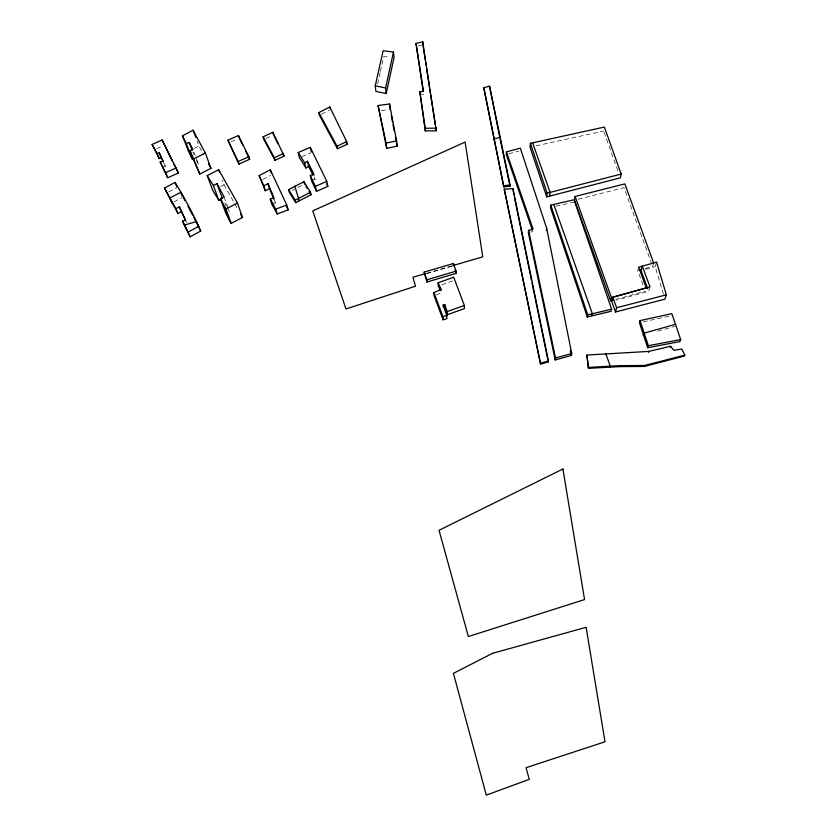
<?xml version="1.0" encoding="UTF-8"?>
<svg xmlns="http://www.w3.org/2000/svg" width="837" height="837" viewBox="0 0 837 837"><rect width="100%" height="100%" fill="white"/><g stroke="black" fill="none" stroke-linecap="round" stroke-linejoin="round"><path stroke-width="0.63" stroke-dasharray="4.18 3.14" d="M377.581 83.909L380.103 72.693M380.375 71.448L383.733 56.477L390.157 57.293M638.641 267.191L637.71 270.56L644.438 288.786M653.666 263.027L652.651 266.428L643.935 268.834M663.396 294.164L655.204 266.658L656.585 262.127M649.993 286.871L648.654 291.245L616.67 300.148M292.343 190.344L294.394 189.172M168.76 191.903L177.172 187.404M194.31 148.348L198.913 145.9L197.124 141.076M262.87 179.505L270.633 175.446M220.665 186.494L224.023 184.747L222.37 180.122M321.596 114.156L329.171 110.233M174.065 201.79L181.964 197.678M297.7 187.488L302.251 185.291M266.009 138.419L272.506 135.437M156.603 148.693L162.096 146.193M231.127 141.788L236.976 139.193M301.854 156.655L311.416 152.543M436.203 294.917L441.381 292.699L441.225 289.435M441.873 284.789L452.618 280.95M426.765 273.647L452.273 266.103M426.64 273.26L451.582 265.967M311.448 180.468L315.141 179.411L314.293 175.634M271.722 203.946L275.446 202.878L274.735 200.43M162.399 167.159L165.37 166.312L164.052 163.246M657.861 331.138L675.02 326.315M615.634 299.479L645.327 291.213M645.745 269.284L655.204 266.658M530.616 232.111L532.845 231.504M508.812 153.788L518.888 151.099M578.241 199.216L624.015 187.634L651.772 264M418.437 45.815L421.775 45.01M555.967 206.216L573.648 202.209M536.067 145.816L603.655 131.064M643.203 321.858L669.809 316.03M381.253 110.62L387.562 109.783M421.22 94.403L423.616 94.121M224.023 184.747L234.203 202.795M234.841 203.914L237.384 208.434M224.682 202.742L226.44 206.007M227.026 207.084L228.773 210.349M199.52 147.03L203.736 154.866M196.413 160.348L198.767 164.847L193.337 150.66M314.053 177.245L315.141 179.411M163.906 163.184L165.37 166.312M185.552 220.225L186.588 222.611M273.961 199.321L275.446 202.878M192.949 152.135L193.87 154.521M224.075 196.873L229.359 211.437M604.094 132.288L618.156 171.69"/><path stroke-width="1.26" d="M483.786 87.686L503.822 186.954L509.995 186.18L510.068 184.935L489.53 86.169L483.786 87.686L503.822 186.954M489.53 86.169L499.804 137.394M494.248 140.218L494.29 138.911L500.118 137.362M504.261 189.183L540.587 364.085L548.287 361.919L548.434 360.946L512.945 188.628L504.261 189.183L540.587 364.085M506.427 151.874L533.075 229.139L528.597 230.363L528.377 232.728L555.213 359.973L571.347 355.443L571.723 353.476L546.645 228.208L520.332 148.159L506.427 151.874L506.301 154.458L532.426 230.28M512.945 188.628L513.918 194.969M530.386 143.315L530.062 147.239L546.718 196.873L620.353 177.842L621.169 174.054L604.377 127.067L530.386 143.315L547.136 193.169L546.718 196.873M549.668 196.078L550.097 192.364L532.573 142.729M546.362 230.573L546.645 228.208M550.788 205.149L550.495 207.586L587.292 316.972L611.094 311.291L611.627 309.177L574.025 199.761L550.788 205.149L587.731 314.869L587.292 316.972M653.666 263.027L624.852 183.889L575.103 196.465L574.538 200.158L610.686 300.86L613.155 300.169M555.213 359.973L555.538 358.016L528.597 230.363M591.843 315.695L592.303 313.593L553.749 204.343M386.192 93.535L385.595 87.99L393.474 52.04L383.126 50.743L375.238 85.845L375.897 91.4L386.192 93.535L394.007 57.774L393.474 52.04M586.915 355.055L588.442 368.353L619.087 366.637L644.354 366.428L684.457 356.07L684.865 355.087L681.757 349.029L673.785 350.295L670.604 346.256L648.884 351.404L586.915 355.055L588.442 368.353M610.686 300.86L611.47 297.627L575.103 196.465M647.754 288.817L641.016 270.592L642.282 266.082L649.993 286.871L612.81 297.208L611.753 301.519L615.509 311.981L664.881 299.165L666.346 294.844L656.585 262.127L638.641 267.191L646.31 287.938L611.47 297.627M615.509 311.981L616.607 307.744L612.81 297.208M605.569 354.658L605.831 353.674L610.267 366.25L610.006 367.223M619.087 366.637L619.37 365.664L644.689 365.466L684.865 355.087M640.043 320.613L639.405 322.695L647.681 347.711L679.885 341.58L680.68 339.56L671.839 313.655L640.043 320.613L648.351 345.712L647.681 347.711M643.151 335.271L643.799 333.231L675.794 324.243M648.539 352.387L648.884 351.404M644.354 366.428L644.689 365.466M670.228 347.261L670.604 346.256M305.923 168.028L308.612 166.385L307.441 161.269L304.731 162.922L305.923 168.028L299.458 157.68L298.223 152.512L310.276 147.343L326.786 181.347L327.822 186.348L316.512 191.37L311.448 180.468L310.297 175.435L314.011 174.368L307.441 161.269M190.093 151.152L192.887 149.478L189.298 142.604L186.274 143.462L182.476 135.803L193.075 130.206L205.337 152.993L210.955 168.31L199.802 174.086L190.093 151.152L199.802 174.086M288.598 189.643L303.936 181.702L310.475 192.228L311.05 194.697L295.743 202.659L289.257 192.112L288.598 189.643L295.116 200.221L295.743 202.659M295.116 200.221L310.475 192.228M179.38 206.812L185.552 220.225L182.518 221.094L190.093 236.808L200.702 231.054C193.588 214.157 184.496 198.107 175.048 182.414L164.45 188.074L177.967 213.55L181.493 211.656L179.38 206.812L175.833 208.716L177.967 213.55M190.093 236.808L188.032 232.111L198.725 226.325M218.855 200.284L212.828 190.574L207.22 175.655L218.656 169.723L237.467 203.004L242.479 217.453L231.211 223.374L225.864 213.33L220.497 198.808L224.075 196.873L216.929 183.617L213.362 185.532L218.855 200.284L222.349 198.4L216.929 183.617M194.247 158.371L192.28 158.925L188.545 151.403L192.008 149.572M231.211 223.374L225.948 209.041L237.467 203.004M265.308 190.752L259.135 175.634L270.309 169.796L286.788 205.044L288.116 209.909L277.183 213.958L271.722 203.946L270.267 199.049L274.023 197.971L268.049 183.68L263.812 185.783L265.308 190.752L269.514 188.67L268.049 183.68M318.897 112.576L329.757 106.958L346.727 141.652L347.167 144.267L337.468 148.766L319.431 115.276L318.897 112.576L336.987 146.161L337.468 148.766M193.933 158.873L205.337 152.993M275.049 160.369L284.109 156.048L272.893 132.298L263.1 136.787L263.843 139.413L275.049 160.369L274.348 157.795L263.1 136.787M274.348 157.795L283.45 153.474M336.987 146.161L346.727 141.652M152.135 144.487L162.106 139.967L178.417 172.977L167.724 177.747L160.181 162.054L163.163 161.206L159.239 152.805L157 153.433L152.135 144.487L159.239 158.591L161.457 157.963L163.414 162.137M239.068 164.031L249.646 159.281L248.851 156.718L238.493 135.521L227.926 140.218L239.068 164.031L227.926 140.218M238.231 161.468L248.851 156.718M160.181 162.054L165.538 172.704L176.314 167.902M316.512 191.37L315.392 186.4L326.786 181.347M443.202 305.066L446.759 315.528L446.895 318.667L443.097 319.807L434.121 295.806L433.922 292.552L441.225 289.435L438.117 282.77L453.717 277.204L464.336 305.474L464.368 308.654L447.23 314.733L444.865 307.796L444.719 304.605L443.202 305.066L443.296 307.189M270.267 199.049L275.771 209.114L286.788 205.044M447.23 314.733L447.094 311.573L464.336 305.474M443.097 319.807L442.94 316.668L446.759 315.528M426.922 282.027L426.765 279.82L456.081 271.146L453.434 263.488L424.16 272.13L426.922 282.027L456.134 273.375L456.081 271.146M425.395 273.626L412.923 277.277L415.497 286.202L345.984 308.958L312.745 210.914L465.121 142.049L482.761 256.844L452.838 265.601M555.538 358.016L571.723 353.476M540.723 363.112L548.434 360.946M587.731 314.869L611.627 309.177M638.955 270.215L641.445 269.524M547.136 193.169L621.169 174.054M616.607 307.744L666.346 294.844M423.208 91.536L416.02 43.472L422.727 41.85L430.48 93.325M386.673 148.306L386.077 143.075L396.612 140.94L389.508 103.997L378.083 105.525L386.673 148.306L397.136 146.182L396.612 140.94M648.351 345.712L680.68 339.56M503.884 185.709L510.068 184.935M429.873 89.486L436.286 130.813L425.322 130.917L419.85 91.788L423.449 91.369L416.02 43.472M619.37 365.664L588.662 367.391M419.85 91.788L425.154 128.27L436.161 128.155M375.238 85.845L385.595 87.99M220.497 198.808L225.948 209.041M298.223 152.512L304.731 162.922M305.84 186.295L307.137 188.398M309.094 191.547L311.05 194.697M207.22 175.655L213.362 185.532M181.116 193.87L182.435 196.025M175.833 208.716L164.45 188.074M240.564 214.073L242.479 217.453M208.549 163.822L210.955 168.31M184.883 200.472L181.001 192.165L169.639 198.066L171.805 202.962M187.854 206.09L192.615 215.078M193.797 217.317L200.702 231.054M172.537 161.405L162.106 139.967M173.709 163.717L178.417 172.977M188.032 232.111L182.518 221.094M308.612 166.385L312.965 175.069M274.149 136.054L278.02 143.828M282.456 152.721L284.109 156.048M346.037 141.955L347.167 144.267M239.895 139.319L242.761 145.188M245.628 151.068L249.646 159.281M326.692 184.014L327.822 186.348M286.484 206.404L288.116 209.909M440.356 290.491L438.295 286.066L438.117 282.77M310.297 175.435L315.392 186.4M259.135 175.634L263.812 185.783M181.493 211.656L185.584 220.549M186.515 229.777L184.433 225.038L196.569 221.554L198.557 226.304M157 153.433L159.239 158.591M165.538 172.704L167.724 177.747M159.239 152.805L161.457 157.963M175.048 182.414L176.753 186.41M269.514 188.67L273.961 199.321M186.274 143.462L192.28 158.925M182.476 135.803L188.545 151.403M189.298 142.604L192.039 149.75M433.922 292.552L442.94 316.668M193.075 130.206L195.774 137.456M224.452 206.739L229.736 221.125M218.656 169.723L219.482 172.035M455.004 270.1L456.134 273.375M444.719 304.605L447.094 311.573M424.16 272.13L426.765 279.82M238.493 135.521L239.319 138.147M294.791 186.096L299.207 200.775M275.771 209.114L277.183 213.958M270.309 169.796L271.167 172.84M272.893 132.298L273.594 134.945M303.936 181.702L304.532 184.203M310.276 147.343L311.186 151.497M378.083 105.525L386.077 143.075M500.066 138.68L509.995 186.18M514.441 197.522L531.495 280.353M532.018 282.906L548.287 361.919M570.321 350.347L571.347 355.443M391.297 115.778L392.511 122.118M393.003 124.65L394.217 130.98M395.43 137.31L395.922 139.852M396.403 142.384L397.136 146.182M329.757 106.958L330.092 108.768M423.093 46.025L425.29 60.086M425.688 62.639L426.085 65.192M426.483 67.755L429.475 86.933M430.668 94.571L435.313 124.567M435.7 127.067L436.286 130.813M389.508 103.997L390.084 109.448M425.154 128.27L425.322 130.917M422.727 41.85L422.894 44.738M453.434 263.488L453.497 265.737M492.554 653.31L453.413 673.346L486.307 795.15L529.287 779.32L526.034 767.707L605.015 741.781L586.12 627.3L492.554 653.31M562.914 469.002L439.027 530.292L468.364 636.528L584.561 599.574L562.914 469.002"/></g></svg>
